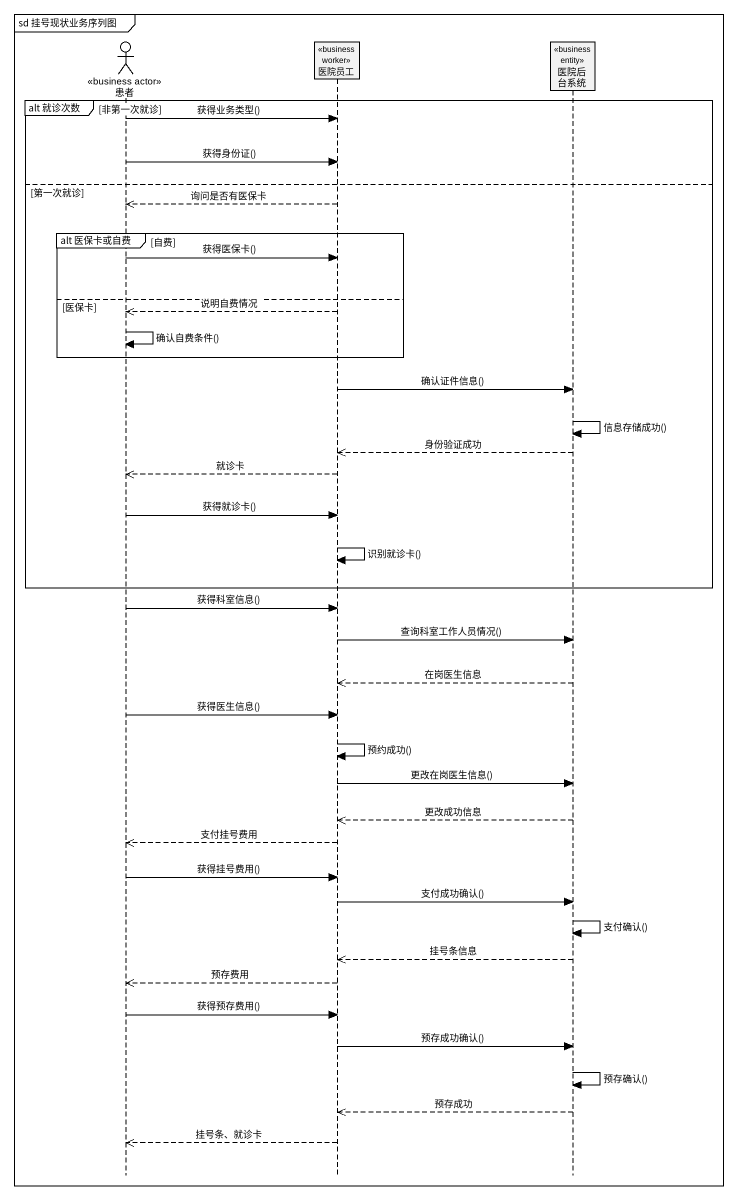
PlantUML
@startuml
mainframe sd 挂号现状业务序列图
hide footbox
actor 患者 <<business actor>>
participant 医院员工 <<business worker>>
participant 医院后台系统 <<business entity>>

group alt 就诊次数 [非第一次就诊]
  患者 -> 医院员工 : 获得业务类型()
  患者 -> 医院员工 : 获得身份证()
else 第一次就诊
  医院员工 -->> 患者 : 询问是否有医保卡
  group alt 医保卡或自费 [自费]
    患者 -> 医院员工 : 获得医保卡()
  else 医保卡
    医院员工 -->> 患者 : 说明自费情况
    患者 -> 患者 : 确认自费条件()
  end
  医院员工 -> 医院后台系统 : 确认证件信息()
  医院后台系统 -> 医院后台系统 : 信息存储成功()
  医院后台系统 -->> 医院员工 : 身份验证成功
  医院员工 -->> 患者 : 就诊卡
  患者 -> 医院员工 : 获得就诊卡()
  医院员工 -> 医院员工 : 识别就诊卡()
end
患者 -> 医院员工 : 获得科室信息()
医院员工 -> 医院后台系统 : 查询科室工作人员情况()
医院后台系统 -->> 医院员工 : 在岗医生信息
患者 -> 医院员工 : 获得医生信息()
医院员工 -> 医院员工 : 预约成功()
医院员工 -> 医院后台系统 : 更改在岗医生信息()
医院后台系统 -->> 医院员工 : 更改成功信息
医院员工 -->> 患者 : 支付挂号费用
患者 -> 医院员工 : 获得挂号费用()
医院员工 -> 医院后台系统 : 支付成功确认()
医院后台系统 -> 医院后台系统 : 支付确认()
医院后台系统 -->> 医院员工 : 挂号条信息
医院员工 -->> 患者 : 预存费用
患者 -> 医院员工 : 获得预存费用()
医院员工 -> 医院后台系统 : 预存成功确认()
医院后台系统 -> 医院后台系统 : 预存确认()
医院后台系统 -->> 医院员工 : 预存成功
医院员工 -->> 患者 : 挂号条、就诊卡
@enduml
